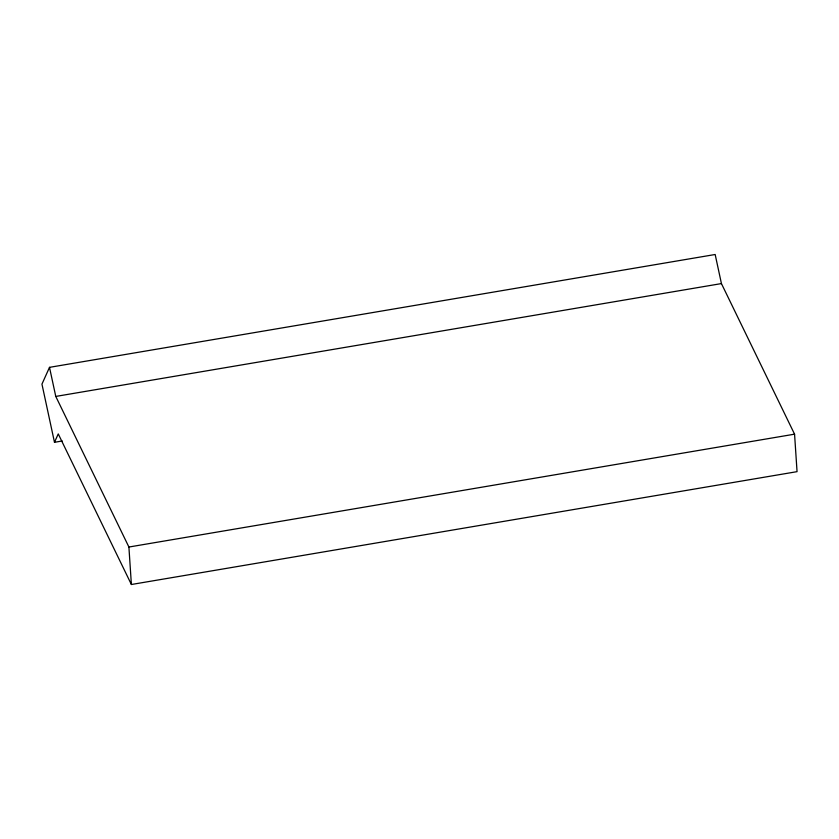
<?xml version="1.0" encoding="UTF-8"?>
<svg xmlns="http://www.w3.org/2000/svg" width="839" height="839" viewBox="0 0 839 839"><rect width="100%" height="100%" fill="white"/><g stroke="black" fill="none" stroke-linecap="round" stroke-linejoin="round"><path stroke-width="1.26" d="M54.483 442.3L58.258 433.91L131.387 584.5L797.05 471.654L794.564 434.172L721.435 283.582L715.164 254.5L49.501 367.346L41.95 384.136L54.483 442.3L62.222 440.989M49.501 367.346L55.773 396.428L721.435 283.582M55.773 396.428L128.902 547.028L794.564 434.172M128.902 547.028L131.387 584.5"/></g></svg>
